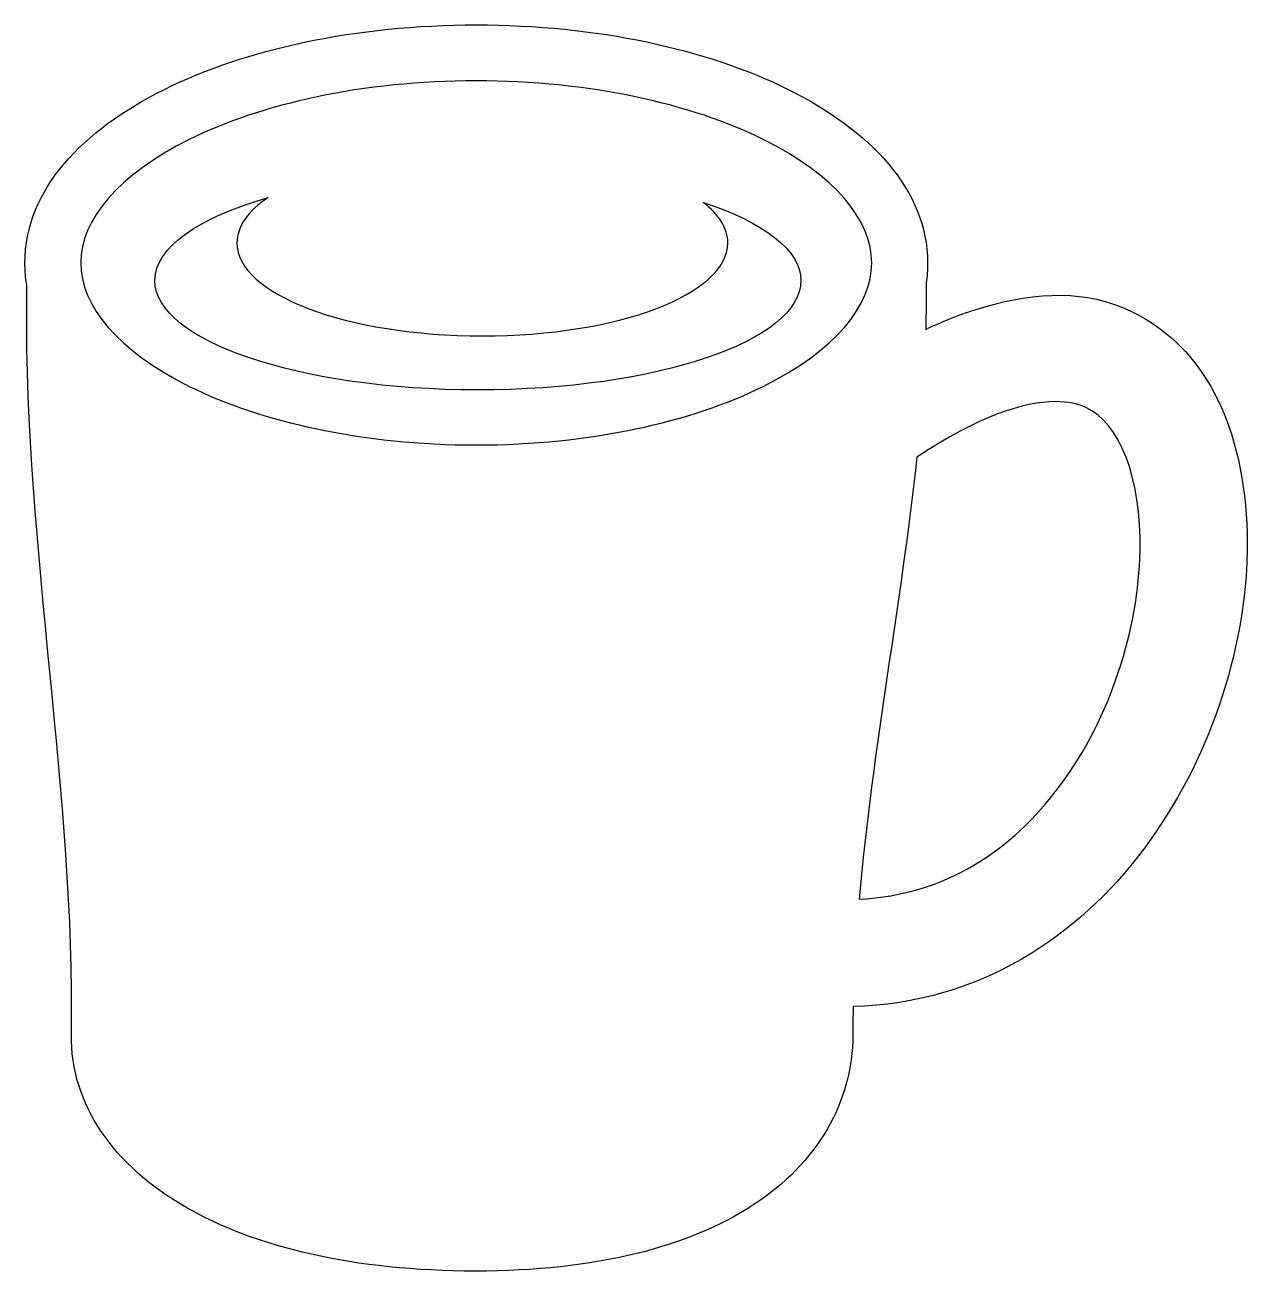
# Model space of a CAD drawing. Header units: centimetres. Extents: x -7.8 to 9.5, y -9.1 to 8.5.
import ezdxf

# ---------------------------------------------------------------- set-up
doc = ezdxf.new("R2010")
doc.units = ezdxf.units.CM
doc.header["$MEASUREMENT"] = 0
doc.layers.add('Layer 1', color=7, linetype='Continuous')

msp = doc.modelspace()

# ---------------------------------------------------------------- linework, layer by layer
at = {"layer": 'Layer 1'}
for points, knots in [([(-1.43498, 8.50081), (-3.13751, 8.50081), (-4.68246, 8.16304), (-5.835, 7.59154), (-5.835, 7.59154), (-6.98753, 7.02012), (-7.80373, 6.17719), (-7.80373, 5.14449), (-7.80373, 5.14449), (-7.80373, 5.03612), (-7.79475, 4.92969), (-7.77733, 4.82557), (-7.77733, 4.82557), (-7.77733, 4.82557), (-7.77868, 4.57783), (-7.77868, 4.57783), (-7.77868, 4.57783), (-7.80208, 1.08219), (-7.09345, -2.36352), (-7.14743, -5.74143), (-7.14743, -5.74143), (-7.16312, -6.72373), (-6.54468, -7.59294), (-5.54505, -8.17005), (-5.54505, -8.17005), (-4.54542, -8.74716), (-3.15004, -9.07666), (-1.44949, -9.07666), (-1.44949, -9.07666), (0.25228, -9.07666), (1.55869, -8.7383), (2.46817, -8.1477), (2.46817, -8.1477), (3.37773, -7.55701), (3.87692, -6.68397), (3.87692, -5.74801), (3.87692, -5.74801), (3.87692, -5.61434), (3.8792, -5.48045), (3.88219, -5.34615), (3.88219, -5.34615), (5.65927, -5.29917), (7.05811, -4.35731), (7.97775, -3.12968), (7.97775, -3.12968), (8.91535, -1.87797), (9.4126, -0.33369), (9.44043, 1.07135), (9.44043, 1.07135), (9.46826, 2.47639), (9.01947, 3.89281), (7.7893, 4.46984), (7.7893, 4.46984), (7.17415, 4.75835), (6.49926, 4.74701), (5.71253, 4.51728), (5.71253, 4.51728), (5.45278, 4.44146), (5.18341, 4.33807), (4.90603, 4.20629), (4.90603, 4.20629), (4.90898, 4.32984), (4.9113, 4.45339), (4.9113, 4.57526), (4.9113, 4.57526), (4.9113, 4.57526), (4.9113, 4.85863), (4.9113, 4.85863), (4.9113, 4.85863), (4.92522, 4.95199), (4.93238, 5.04771), (4.93238, 5.14453), (4.93238, 5.14453), (4.93238, 6.17722), (4.11613, 7.02008), (2.96356, 7.59154), (2.96356, 7.59154), (1.81111, 8.16308), (0.26747, 8.50085), (-1.43498, 8.50085), (-1.43498, 8.50085), (-1.43498, 8.50085), (-1.43498, 8.50081), (-1.43498, 8.50081)], [0, 0, 0, 0, 0.04545455, 0.04545455, 0.04545455, 0.04545455, 0.09090909, 0.09090909, 0.09090909, 0.09090909, 0.13636364, 0.13636364, 0.13636364, 0.13636364, 0.18181818, 0.18181818, 0.18181818, 0.18181818, 0.22727273, 0.22727273, 0.22727273, 0.22727273, 0.27272727, 0.27272727, 0.27272727, 0.27272727, 0.31818182, 0.31818182, 0.31818182, 0.31818182, 0.36363636, 0.36363636, 0.36363636, 0.36363636, 0.40909091, 0.40909091, 0.40909091, 0.40909091, 0.45454545, 0.45454545, 0.45454545, 0.45454545, 0.5, 0.5, 0.5, 0.5, 0.54545455, 0.54545455, 0.54545455, 0.54545455, 0.59090909, 0.59090909, 0.59090909, 0.59090909, 0.63636364, 0.63636364, 0.63636364, 0.63636364, 0.68181818, 0.68181818, 0.68181818, 0.68181818, 0.72727273, 0.72727273, 0.72727273, 0.72727273, 0.77272727, 0.77272727, 0.77272727, 0.77272727, 0.81818182, 0.81818182, 0.81818182, 0.81818182, 0.86363636, 0.86363636, 0.86363636, 0.86363636, 0.90909091, 0.90909091, 0.90909091, 0.90909091, 1, 1, 1, 1]), ([(-1.43498, 7.71277), (0.16192, 7.71277), (1.60478, 7.38588), (2.61441, 6.88522), (2.61441, 6.88522), (3.62404, 6.38469), (4.14426, 5.74778), (4.14426, 5.14453), (4.14426, 5.14453), (4.14426, 4.54128), (3.62403, 3.9031), (2.61441, 3.40244), (2.61441, 3.40244), (1.60478, 2.90191), (0.16192, 2.57624), (-1.43498, 2.57624), (-1.43498, 2.57624), (-3.03188, 2.57624), (-4.47487, 2.90186), (-5.48445, 3.40248), (-5.48445, 3.40248), (-6.49408, 3.90301), (-7.0157, 4.54127), (-7.0157, 5.14452), (-7.0157, 5.14452), (-7.0157, 5.74777), (-6.49408, 6.38468), (-5.48445, 6.88521), (-5.48445, 6.88521), (-4.47486, 7.38591), (-3.03196, 7.7128), (-1.43506, 7.7128), (-1.43506, 7.7128), (-1.43506, 7.7128), (-1.43498, 7.71277), (-1.43498, 7.71277)], [0, 0, 0, 0, 0.1, 0.1, 0.1, 0.1, 0.2, 0.2, 0.2, 0.2, 0.3, 0.3, 0.3, 0.3, 0.4, 0.4, 0.4, 0.4, 0.5, 0.5, 0.5, 0.5, 0.6, 0.6, 0.6, 0.6, 0.7, 0.7, 0.7, 0.7, 0.8, 0.8, 0.8, 0.8, 1, 1, 1, 1]), ([(-4.37227, 6.06696), (-5.35015, 5.78414), (-5.97073, 5.36343), (-5.97073, 4.8941), (-5.97073, 4.8941), (-5.97073, 4.0426), (-3.92988, 3.35235), (-1.41263, 3.35235), (-1.41263, 3.35235), (1.10463, 3.35235), (3.14417, 4.04264), (3.14417, 4.89414), (3.14417, 4.89414), (3.14417, 5.32695), (2.61623, 5.71836), (1.76709, 5.99839), (1.76709, 5.99839), (1.98915, 5.82529), (2.11371, 5.63187), (2.11371, 5.42647), (2.11371, 5.42647), (2.11371, 4.70177), (0.5634, 4.11403), (-1.34938, 4.11403), (-1.34938, 4.11403), (-3.26212, 4.11403), (-4.81242, 4.70177), (-4.81242, 5.42651), (-4.81242, 5.42651), (-4.81242, 5.65919), (-4.65269, 5.87741), (-4.37227, 6.06691), (-4.37227, 6.06691), (-4.37227, 6.06691), (-4.37227, 6.06696), (-4.37227, 6.06696)], [0, 0, 0, 0, 0.1, 0.1, 0.1, 0.1, 0.2, 0.2, 0.2, 0.2, 0.3, 0.3, 0.3, 0.3, 0.4, 0.4, 0.4, 0.4, 0.5, 0.5, 0.5, 0.5, 0.6, 0.6, 0.6, 0.6, 0.7, 0.7, 0.7, 0.7, 0.8, 0.8, 0.8, 0.8, 1, 1, 1, 1]), ([(6.73106, 3.18765), (6.91407, 3.18862), (7.06102, 3.15421), (7.17509, 3.10066), (7.17509, 3.10066), (7.6316, 2.88662), (7.95123, 2.13881), (7.93023, 1.07137), (7.93023, 1.07137), (7.90915, 0.00397), (7.52061, -1.26937), (6.79827, -2.23354), (6.79827, -2.23354), (6.1111, -3.15069), (5.19142, -3.76643), (3.9677, -3.83192), (3.9677, -3.83192), (4.15122, -1.73014), (4.56775, 0.40554), (4.7807, 2.40236), (4.7807, 2.40236), (5.65459, 2.98605), (6.29428, 3.18529), (6.73097, 3.1877), (6.73097, 3.1877), (6.73097, 3.1877), (6.73106, 3.18765), (6.73106, 3.18765)], [0, 0, 0, 0, 0.125, 0.125, 0.125, 0.125, 0.25, 0.25, 0.25, 0.25, 0.375, 0.375, 0.375, 0.375, 0.5, 0.5, 0.5, 0.5, 0.625, 0.625, 0.625, 0.625, 0.75, 0.75, 0.75, 0.75, 1, 1, 1, 1])]:
    msp.add_open_spline(points, degree=3, knots=knots, dxfattribs=at)

doc.saveas('drawing.dxf')
